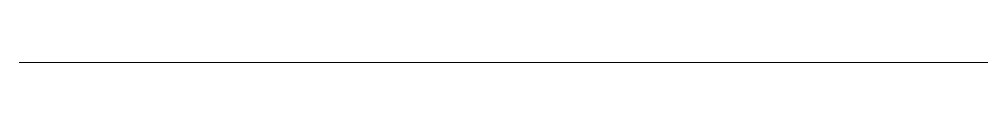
# Model space of a CAD drawing. Header units: metres. Extents: x 0 to 105485, y 0 to 425721.
# Drawn here: x 104809.542 to 104810.639, y 425186.189 to 425186.189 of the extents above; entities that cross this region are included whole.
import ezdxf

# ---------------------------------------------------------------- set-up
doc = ezdxf.new("R2010")
doc.units = ezdxf.units.M
doc.header["$MEASUREMENT"] = 0
doc.layers.add('B-XX-MO-ONDERZOEK_SONDERING-G', color=90, linetype='Continuous', lineweight=18)

msp = doc.modelspace()

# ---------------------------------------------------------------- linework, layer by layer
at = {"layer": 'B-XX-MO-ONDERZOEK_SONDERING-G', "color": 0, "true_color": 0xd62828}
for points in [[(104810.6469, 425186.189, 0.98), (104810.6323, 425186.189, 0.97), (104810.6168, 425186.189, 0.96), (104810.6034, 425186.189, 0.95), (104810.5907, 425186.189, 0.94), (104810.5808, 425186.189, 0.93), (104810.5646, 425186.189, 0.92), (104810.5623, 425186.189, 0.91), (104810.5539, 425186.189, 0.9), (104810.5488, 425186.189, 0.89), (104810.5448, 425186.189, 0.88), (104810.5413, 425186.189, 0.87), (104810.5377, 425186.189, 0.86), (104810.5318, 425186.189, 0.85), (104810.5231, 425186.189, 0.84), (104810.5183, 425186.189, 0.83), (104810.5017, 425186.189, 0.82), (104810.4883, 425186.189, 0.81), (104810.4788, 425186.189, 0.8), (104810.4693, 425186.189, 0.79), (104810.4634, 425186.189, 0.78), (104810.4523, 425186.189, 0.77), (104810.4424, 425186.189, 0.76), (104810.433, 425186.189, 0.75), (104810.4231, 425186.189, 0.74), (104810.4152, 425186.189, 0.73), (104810.4081, 425186.189, 0.72), (104810.3994, 425186.189, 0.71), (104810.3943, 425186.189, 0.7), (104810.3899, 425186.189, 0.69), (104810.3828, 425186.189, 0.68), (104810.3761, 425186.189, 0.67), (104810.3651, 425186.189, 0.66), (104810.3608, 425186.189, 0.65), (104810.3556, 425186.189, 0.64), (104810.3528, 425186.189, 0.63), (104810.3603, 425186.189, 0.62), (104810.3457, 425186.189, 0.61), (104810.324, 425186.189, 0.6), (104810.3177, 425186.189, 0.59), (104810.3141, 425186.189, 0.58), (104810.3051, 425186.189, 0.57), (104810.3031, 425186.189, 0.56), (104810.3011, 425186.189, 0.55), (104810.2999, 425186.189, 0.54), (104810.2952, 425186.189, 0.53), (104810.2901, 425186.189, 0.52), (104810.2829, 425186.189, 0.51), (104810.2727, 425186.189, 0.5), (104810.262, 425186.189, 0.49), (104810.2513, 425186.189, 0.48), (104810.2407, 425186.189, 0.47), (104810.2312, 425186.189, 0.46), (104810.2004, 425186.189, 0.45), (104810.2, 425186.189, 0.44), (104810.1937, 425186.189, 0.43), (104810.1878, 425186.189, 0.42), (104810.1787, 425186.189, 0.41), (104810.1728, 425186.189, 0.4), (104810.1668, 425186.189, 0.39), (104810.1566, 425186.189, 0.38), (104810.1467, 425186.189, 0.37), (104810.14, 425186.189, 0.36), (104810.1289, 425186.189, 0.35), (104810.1234, 425186.189, 0.34), (104810.1155, 425186.189, 0.33), (104810.1076, 425186.189, 0.32), (104810.0978, 425186.189, 0.31), (104810.0871, 425186.189, 0.3), (104810.0744, 425186.189, 0.29), (104810.0622, 425186.189, 0.28), (104810.0496, 425186.189, 0.27), (104810.0006, 425186.189, 0.26), (104809.9998, 425186.189, 0.25), (104809.9931, 425186.189, 0.24), (104809.9884, 425186.189, 0.23), (104809.9797, 425186.189, 0.22), (104809.9749, 425186.189, 0.21), (104809.9698, 425186.189, 0.2), (104809.9631, 425186.189, 0.19), (104809.9552, 425186.189, 0.18), (104809.9509, 425186.189, 0.17), (104809.9441, 425186.189, 0.16), (104809.9473, 425186.189, 0.15), (104809.9295, 425186.189, 0.14), (104809.9181, 425186.189, 0.13), (104809.9141, 425186.189, 0.12), (104809.9054, 425186.189, 0.11), (104809.8979, 425186.189, 0.1), (104809.8889, 425186.189, 0.09), (104809.8806, 425186.189, 0.08), (104809.8679, 425186.189, 0.07), (104809.8608, 425186.189, 0.06), (104809.8498, 425186.189, 0.05), (104809.8411, 425186.189, 0.04), (104809.8332, 425186.189, 0.03), (104809.8261, 425186.189, 0.02), (104809.8201, 425186.189, 0.01), (104809.8178, 425186.189, 0), (104809.8134, 425186.189, -0.01), (104809.8099, 425186.189, -0.02), (104809.8074, 425186.189, -0.03), (104809.8061, 425186.189, -0.04), (104809.8059, 425186.189, -0.05), (104809.8059, 425186.189, -0.06), (104809.8079, 425186.189, -0.07), (104809.8099, 425186.189, -0.08), (104809.8182, 425186.189, -0.09), (104809.8221, 425186.189, -0.1), (104809.8348, 425186.189, -0.11), (104809.8336, 425186.189, -0.12), (104809.8324, 425186.189, -0.13), (104809.8293, 425186.189, -0.14), (104809.8261, 425186.189, -0.15), (104809.8218, 425186.189, -0.16), (104809.8178, 425186.189, -0.17), (104809.8123, 425186.189, -0.18), (104809.8071, 425186.189, -0.19), (104809.8024, 425186.189, -0.2), (104809.7961, 425186.189, -0.21), (104809.7909, 425186.189, -0.22), (104809.7886, 425186.189, -0.23), (104809.787, 425186.189, -0.24), (104809.7846, 425186.189, -0.25), (104809.7826, 425186.189, -0.26), (104809.7803, 425186.189, -0.27), (104809.7787, 425186.189, -0.28), (104809.7768, 425186.189, -0.29), (104809.7684, 425186.189, -0.3), (104809.7633, 425186.189, -0.31), (104809.7594, 425186.189, -0.32), (104809.757, 425186.189, -0.33), (104809.7538, 425186.189, -0.34), (104809.7495, 425186.189, -0.35), (104809.7483, 425186.189, -0.36), (104809.7451, 425186.189, -0.37), (104809.7424, 425186.189, -0.38), (104809.7396, 425186.189, -0.39), (104809.7368, 425186.189, -0.4), (104809.7329, 425186.189, -0.41), (104809.7286, 425186.189, -0.42), (104809.7234, 425186.189, -0.43), (104809.7175, 425186.189, -0.44), (104809.7124, 425186.189, -0.45), (104809.7037, 425186.189, -0.46), (104809.7017, 425186.189, -0.47), (104809.6946, 425186.189, -0.48), (104809.6934, 425186.189, -0.49), (104809.6891, 425186.189, -0.5), (104809.6859, 425186.189, -0.51), (104809.6819, 425186.189, -0.52), (104809.6713, 425186.189, -0.53), (104809.6634, 425186.189, -0.54), (104809.6567, 425186.189, -0.55), (104809.6508, 425186.189, -0.56), (104809.6456, 425186.189, -0.57), (104809.6409, 425186.189, -0.58), (104809.6373, 425186.189, -0.59), (104809.6358, 425186.189, -0.6), (104809.6322, 425186.189, -0.61), (104809.6239, 425186.189, -0.62), (104809.6192, 425186.189, -0.63), (104809.6121, 425186.189, -0.64), (104809.6066, 425186.189, -0.65), (104809.6014, 425186.189, -0.66), (104809.5943, 425186.189, -0.67), (104809.5939, 425186.189, -0.68), (104809.5935, 425186.189, -0.69), (104809.5943, 425186.189, -0.7), (104809.5911, 425186.189, -0.71), (104809.5888, 425186.189, -0.72), (104809.586, 425186.189, -0.73), (104809.5623, 425186.189, -0.74), (104809.5625, 425186.189, -0.75), (104809.5627, 425186.189, -0.76), (104809.5636, 425186.189, -0.77), (104809.5655, 425186.189, -0.78), (104809.5647, 425186.189, -0.79), (104809.5609, 425186.189, -0.8), (104809.5572, 425186.189, -0.81), (104809.558, 425186.189, -0.82), (104809.556, 425186.189, -0.83), (104809.5493, 425186.189, -0.84), (104809.5438, 425186.189, -0.85), (104809.5418, 425186.189, -0.86), (104809.5418, 425186.189, -0.87), (104809.5417, 425186.189, -0.88), (104809.5416, 425186.189, -0.89), (104809.5417, 425186.189, -0.9), (104809.5417, 425186.189, -0.91), (104809.5418, 425186.189, -0.92), (104809.5422, 425186.189, -0.93), (104809.5426, 425186.189, -0.94), (104809.5426, 425186.189, -0.95), (104809.5439, 425186.189, -0.96), (104809.5453, 425186.189, -0.97), (104809.5453, 425186.189, -0.98), (104809.5671, 425186.189, -0.99), (104809.5955, 425186.189, -1), (104809.5718, 425186.189, -1.01), (104809.584, 425186.189, -1.02), (104809.5856, 425186.189, -1.03), (104809.5928, 425186.189, -1.04), (104809.6085, 425186.189, -1.05), (104809.6078, 425186.189, -1.06), (104809.5956, 425186.189, -1.07), (104809.591, 425186.189, -1.08), (104809.5899, 425186.189, -1.09), (104809.5888, 425186.189, -1.1), (104809.5884, 425186.189, -1.11), (104809.5824, 425186.189, -1.12), (104809.5818, 425186.189, -1.13), (104809.5821, 425186.189, -1.14), (104809.5823, 425186.189, -1.15), (104809.5831, 425186.189, -1.16), (104809.5955, 425186.189, -1.17), (104809.6247, 425186.189, -1.18), (104809.7657, 425186.189, -1.19), (104809.7771, 425186.189, -1.2), (104809.7673, 425186.189, -1.21), (104809.725, 425186.189, -1.22), (104809.7136, 425186.189, -1.23), (104809.7104, 425186.189, -1.24), (104809.7104, 425186.189, -1.25), (104809.7068, 425186.189, -1.26), (104809.6626, 425186.189, -1.27), (104809.6464, 425186.189, -1.28), (104809.6196, 425186.189, -1.29), (104809.5943, 425186.189, -1.3), (104809.5805, 425186.189, -1.31), (104809.5635, 425186.189, -1.32), (104809.5627, 425186.189, -1.33), (104809.5627, 425186.189, -1.34), (104809.5627, 425186.189, -1.35), (104809.5627, 425186.189, -1.36), (104809.5647, 425186.189, -1.37), (104809.5686, 425186.189, -1.38), (104809.571, 425186.189, -1.39), (104809.5706, 425186.189, -1.4), (104809.5714, 425186.189, -1.41), (104809.5758, 425186.189, -1.42), (104809.5824, 425186.189, -1.43), (104809.5872, 425186.189, -1.44), (104809.5899, 425186.189, -1.45), (104809.5923, 425186.189, -1.46), (104809.5939, 425186.189, -1.47), (104809.5935, 425186.189, -1.48), (104809.5899, 425186.189, -1.49), (104809.5872, 425186.189, -1.5), (104809.5848, 425186.189, -1.51), (104809.5833, 425186.189, -1.52), (104809.5821, 425186.189, -1.53), (104809.5789, 425186.189, -1.54), (104809.5758, 425186.189, -1.55), (104809.5746, 425186.189, -1.56), (104809.573, 425186.189, -1.57), (104809.571, 425186.189, -1.58), (104809.5694, 425186.189, -1.59), (104809.5678, 425186.189, -1.6), (104809.5666, 425186.189, -1.61), (104809.5651, 425186.189, -1.62), (104809.5635, 425186.189, -1.63), (104809.5615, 425186.189, -1.64), (104809.5608, 425186.189, -1.65), (104809.5591, 425186.189, -1.66), (104809.5576, 425186.189, -1.67), (104809.5556, 425186.189, -1.68), (104809.5544, 425186.189, -1.69), (104809.5536, 425186.189, -1.7), (104809.5528, 425186.189, -1.71), (104809.5524, 425186.189, -1.72), (104809.5503, 425186.189, -1.73), (104809.5481, 425186.189, -1.74), (104809.5473, 425186.189, -1.75), (104809.5469, 425186.189, -1.76), (104809.5465, 425186.189, -1.77), (104809.5461, 425186.189, -1.78), (104809.5458, 425186.189, -1.79), (104809.5455, 425186.189, -1.8), (104809.5456, 425186.189, -1.81), (104809.5456, 425186.189, -1.82), (104809.5456, 425186.189, -1.83), (104809.5458, 425186.189, -1.84), (104809.5469, 425186.189, -1.85), (104809.5485, 425186.189, -1.86), (104809.5501, 425186.189, -1.87), (104809.5513, 425186.189, -1.88), (104809.5521, 425186.189, -1.89), (104809.5528, 425186.189, -1.9), (104809.5536, 425186.189, -1.91), (104809.5533, 425186.189, -1.92), (104809.5528, 425186.189, -1.93), (104809.5528, 425186.189, -1.94), (104809.5528, 425186.189, -1.95), (104809.5528, 425186.189, -1.96), (104809.5544, 425186.189, -1.97), (104809.5564, 425186.189, -1.98), (104809.558, 425186.189, -1.99), (104809.5584, 425186.189, -2), (104809.5596, 425186.189, -2.01), (104809.5611, 425186.189, -2.02), (104809.5615, 425186.189, -2.03), (104809.5619, 425186.189, -2.04), (104809.5599, 425186.189, -2.05), (104809.5576, 425186.189, -2.06), (104809.5552, 425186.189, -2.07), (104809.5533, 425186.189, -2.08), (104809.5524, 425186.189, -2.09), (104809.5521, 425186.189, -2.1), (104809.5516, 425186.189, -2.11), (104809.5516, 425186.189, -2.12), (104809.5513, 425186.189, -2.13), (104809.5509, 425186.189, -2.14), (104809.5501, 425186.189, -2.15), (104809.5489, 425186.189, -2.16), (104809.5477, 425186.189, -2.17), (104809.5465, 425186.189, -2.18), (104809.5465, 425186.189, -2.19), (104809.5458, 425186.189, -2.2), (104809.5453, 425186.189, -2.21), (104809.5453, 425186.189, -2.22), (104809.5452, 425186.189, -2.23), (104809.5452, 425186.189, -2.24), (104809.5453, 425186.189, -2.25), (104809.5453, 425186.189, -2.26), (104809.5458, 425186.189, -2.27), (104809.5469, 425186.189, -2.28), (104809.5481, 425186.189, -2.29), (104809.5501, 425186.189, -2.3), (104809.5516, 425186.189, -2.31), (104809.554, 425186.189, -2.32), (104809.5544, 425186.189, -2.33), (104809.5564, 425186.189, -2.34), (104809.558, 425186.189, -2.35), (104809.5584, 425186.189, -2.36), (104809.558, 425186.189, -2.37), (104809.556, 425186.189, -2.38), (104809.5544, 425186.189, -2.39), (104809.5533, 425186.189, -2.4), (104809.5524, 425186.189, -2.41), (104809.5523, 425186.189, -2.42), (104809.5521, 425186.189, -2.43), (104809.5521, 425186.189, -2.44), (104809.5521, 425186.189, -2.45), (104809.5521, 425186.189, -2.46), (104809.5521, 425186.189, -2.47), (104809.5524, 425186.189, -2.48), (104809.5552, 425186.189, -2.49), (104809.558, 425186.189, -2.5), (104809.5619, 425186.189, -2.51), (104809.5651, 425186.189, -2.52), (104809.5674, 425186.189, -2.53), (104809.569, 425186.189, -2.54), (104809.5698, 425186.189, -2.55), (104809.569, 425186.189, -2.56), (104809.5671, 425186.189, -2.57), (104809.5639, 425186.189, -2.58), (104809.5623, 425186.189, -2.59), (104809.5599, 425186.189, -2.6), (104809.5588, 425186.189, -2.61), (104809.5572, 425186.189, -2.62), (104809.5564, 425186.189, -2.63), (104809.5558, 425186.189, -2.64), (104809.5552, 425186.189, -2.65), (104809.5552, 425186.189, -2.66), (104809.555, 425186.189, -2.67), (104809.5548, 425186.189, -2.68), (104809.554, 425186.189, -2.69), (104809.5535, 425186.189, -2.7), (104809.5533, 425186.189, -2.71), (104809.5533, 425186.189, -2.72), (104809.554, 425186.189, -2.73), (104809.5548, 425186.189, -2.74), (104809.558, 425186.189, -2.75), (104809.5635, 425186.189, -2.76), (104809.5659, 425186.189, -2.77), (104809.573, 425186.189, -2.78), (104809.5856, 425186.189, -2.79), (104809.5951, 425186.189, -2.8), (104809.5994, 425186.189, -2.809), (104809.5974, 425186.189, -2.819), (104809.6078, 425186.189, -2.829), (104809.618, 425186.189, -2.839), (104809.6144, 425186.189, -2.849), (104809.601, 425186.189, -2.859), (104809.5856, 425186.189, -2.869), (104809.5773, 425186.189, -2.879), (104809.5749, 425186.189, -2.889), (104809.5748, 425186.189, -2.899), (104809.5748, 425186.189, -2.909), (104809.5748, 425186.189, -2.919), (104809.5749, 425186.189, -2.929), (104809.5751, 425186.189, -2.939), (104809.5761, 425186.189, -2.949), (104809.5864, 425186.189, -2.959), (104809.5928, 425186.189, -2.969), (104809.5967, 425186.189, -2.979), (104809.5983, 425186.189, -2.989), (104809.6018, 425186.189, -2.999), (104809.6089, 425186.189, -3.009), (104809.6153, 425186.189, -3.019), (104809.6144, 425186.189, -3.029), (104809.6089, 425186.189, -3.039), (104809.6006, 425186.189, -3.049), (104809.5908, 425186.189, -3.059), (104809.5813, 425186.189, -3.069), (104809.5753, 425186.189, -3.079), (104809.569, 425186.189, -3.089), (104809.5655, 425186.189, -3.099), (104809.5631, 425186.189, -3.109), (104809.5599, 425186.189, -3.119), (104809.5572, 425186.189, -3.129), (104809.5552, 425186.189, -3.139), (104809.5544, 425186.189, -3.149), (104809.554, 425186.189, -3.159), (104809.554, 425186.189, -3.169), (104809.554, 425186.189, -3.179), (104809.554, 425186.189, -3.189), (104809.5572, 425186.189, -3.199), (104809.5588, 425186.189, -3.209), (104809.5576, 425186.189, -3.219), (104809.5584, 425186.189, -3.229), (104809.5584, 425186.189, -3.239), (104809.5596, 425186.189, -3.249), (104809.5596, 425186.189, -3.259), (104809.5608, 425186.189, -3.269), (104809.5611, 425186.189, -3.279), (104809.5615, 425186.189, -3.289), (104809.5627, 425186.189, -3.299), (104809.5639, 425186.189, -3.309), (104809.5659, 425186.189, -3.319), (104809.5671, 425186.189, -3.329), (104809.5686, 425186.189, -3.339), (104809.5702, 425186.189, -3.349), (104809.5718, 425186.189, -3.359), (104809.5738, 425186.189, -3.369), (104809.5738, 425186.189, -3.379), (104809.5742, 425186.189, -3.389), (104809.5749, 425186.189, -3.399), (104809.5753, 425186.189, -3.409), (104809.5781, 425186.189, -3.419), (104809.5805, 425186.189, -3.429), (104809.5824, 425186.189, -3.439), (104809.5844, 425186.189, -3.449), (104809.5848, 425186.189, -3.459), (104809.5856, 425186.189, -3.469), (104809.5868, 425186.189, -3.479), (104809.5884, 425186.189, -3.489), (104809.5888, 425186.189, -3.499), (104809.5884, 425186.189, -3.509), (104809.5852, 425186.189, -3.519), (104809.5828, 425186.189, -3.529), (104809.5773, 425186.189, -3.539), (104809.5738, 425186.189, -3.549), (104809.571, 425186.189, -3.559), (104809.5683, 425186.189, -3.569), (104809.5651, 425186.189, -3.579), (104809.5635, 425186.189, -3.589), (104809.5608, 425186.189, -3.599), (104809.5568, 425186.189, -3.609), (104809.5533, 425186.189, -3.619), (104809.5516, 425186.189, -3.629), (104809.5497, 425186.189, -3.639), (104809.5497, 425186.189, -3.649), (104809.5497, 425186.189, -3.659), (104809.5497, 425186.189, -3.669), (104809.5497, 425186.189, -3.679), (104809.5493, 425186.189, -3.689), (104809.5493, 425186.189, -3.699), (104809.5493, 425186.189, -3.709), (104809.5493, 425186.189, -3.719), (104809.5496, 425186.189, -3.729), (104809.55, 425186.189, -3.739), (104809.5509, 425186.189, -3.749), (104809.5544, 425186.189, -3.759), (104809.5572, 425186.189, -3.769), (104809.5588, 425186.189, -3.779), (104809.5599, 425186.189, -3.789), (104809.5643, 425186.189, -3.799), (104809.5635, 425186.189, -3.809), (104809.5631, 425186.189, -3.819), (104809.5627, 425186.189, -3.829), (104809.5615, 425186.189, -3.839), (104809.5615, 425186.189, -3.849), (104809.5588, 425186.189, -3.859), (104809.5564, 425186.189, -3.869), (104809.5556, 425186.189, -3.879), (104809.5555, 425186.189, -3.889), (104809.5556, 425186.189, -3.899), (104809.5556, 425186.189, -3.909), (104809.5556, 425186.189, -3.919), (104809.556, 425186.189, -3.929), (104809.5572, 425186.189, -3.939), (104809.5588, 425186.189, -3.949), (104809.5639, 425186.189, -3.959), (104809.5678, 425186.189, -3.969), (104809.569, 425186.189, -3.979), (104809.573, 425186.189, -3.989), (104809.5753, 425186.189, -3.999), (104809.5781, 425186.189, -4.009), (104809.5817, 425186.189, -4.019), (104809.5824, 425186.189, -4.029), (104809.5824, 425186.189, -4.039), (104809.5797, 425186.189, -4.049), (104809.5789, 425186.189, -4.059), (104809.5773, 425186.189, -4.069), (104809.5758, 425186.189, -4.079), (104809.5749, 425186.189, -4.089), (104809.5746, 425186.189, -4.099), (104809.5749, 425186.189, -4.109), (104809.5742, 425186.189, -4.119), (104809.5737, 425186.189, -4.129), (104809.5735, 425186.189, -4.139), (104809.5734, 425186.189, -4.149), (104809.5734, 425186.189, -4.159), (104809.573, 425186.189, -4.169), (104809.5714, 425186.189, -4.179), (104809.5714, 425186.189, -4.189), (104809.571, 425186.189, -4.199), (104809.5698, 425186.189, -4.209), (104809.5686, 425186.189, -4.219), (104809.5666, 425186.189, -4.229), (104809.5655, 425186.189, -4.239), (104809.5643, 425186.189, -4.249), (104809.5635, 425186.189, -4.259), (104809.5627, 425186.189, -4.269), (104809.5611, 425186.189, -4.279), (104809.5599, 425186.189, -4.289), (104809.5584, 425186.189, -4.299), (104809.5619, 425186.189, -4.309), (104809.556, 425186.189, -4.319), (104809.5544, 425186.189, -4.329), (104809.5536, 425186.189, -4.339), (104809.5534, 425186.189, -4.349), (104809.5533, 425186.189, -4.359), (104809.5536, 425186.189, -4.369), (104809.5534, 425186.189, -4.379), (104809.5534, 425186.189, -4.389), (104809.5536, 425186.189, -4.399), (104809.5539, 425186.189, -4.409), (104809.5548, 425186.189, -4.419), (104809.5536, 425186.189, -4.429), (104809.5524, 425186.189, -4.439), (104809.5514, 425186.189, -4.449), (104809.5505, 425186.189, -4.459), (104809.5509, 425186.189, -4.469), (104809.5501, 425186.189, -4.479), (104809.5497, 425186.189, -4.489), (104809.5497, 425186.189, -4.499), (104809.5497, 425186.189, -4.509), (104809.5497, 425186.189, -4.519), (104809.5513, 425186.189, -4.529), (104809.5521, 425186.189, -4.539), (104809.5521, 425186.189, -4.549), (104809.5521, 425186.189, -4.559), (104809.5521, 425186.189, -4.569), (104809.5523, 425186.189, -4.579), (104809.5524, 425186.189, -4.589), (104809.5528, 425186.189, -4.599), (104809.5536, 425186.189, -4.609), (104809.5552, 425186.189, -4.619), (104809.5552, 425186.189, -4.629), (104809.5556, 425186.189, -4.639), (104809.5556, 425186.189, -4.649), (104809.5568, 425186.189, -4.659), (104809.5556, 425186.189, -4.669), (104809.554, 425186.189, -4.679), (104809.5528, 425186.189, -4.689), (104809.5527, 425186.189, -4.699), (104809.5526, 425186.189, -4.709), (104809.5526, 425186.189, -4.719), (104809.5529, 425186.189, -4.729), (104809.5533, 425186.189, -4.739), (104809.554, 425186.189, -4.749), (104809.5548, 425186.189, -4.759), (104809.5552, 425186.189, -4.769), (104809.5568, 425186.189, -4.779), (104809.5576, 425186.189, -4.789), (104809.5573, 425186.189, -4.799), (104809.5572, 425186.189, -4.809), (104809.5576, 425186.189, -4.819), (104809.558, 425186.189, -4.829), (104809.5588, 425186.189, -4.839), (104809.5591, 425186.189, -4.849), (104809.5591, 425186.189, -4.859), (104809.5594, 425186.189, -4.869), (104809.5596, 425186.189, -4.879), (104809.5599, 425186.189, -4.889), (104809.5611, 425186.189, -4.899), (104809.5611, 425186.189, -4.909), (104809.5608, 425186.189, -4.919), (104809.5599, 425186.189, -4.929), (104809.5596, 425186.189, -4.939), (104809.5596, 425186.189, -4.949), (104809.5596, 425186.189, -4.959), (104809.5596, 425186.189, -4.969), (104809.5596, 425186.189, -4.979), (104809.5608, 425186.189, -4.989), (104809.5611, 425186.189, -4.999), (104809.5615, 425186.189, -5.009), (104809.5615, 425186.189, -5.019), (104809.5615, 425186.189, -5.029), (104809.5603, 425186.189, -5.039), (104809.5603, 425186.189, -5.049), (104809.5591, 425186.189, -5.059), (104809.558, 425186.189, -5.069), (104809.5568, 425186.189, -5.079), (104809.5564, 425186.189, -5.089), (104809.5556, 425186.189, -5.099), (104809.5548, 425186.189, -5.109), (104809.5544, 425186.189, -5.118), (104809.5544, 425186.189, -5.128), (104809.5544, 425186.189, -5.138), (104809.5544, 425186.189, -5.148), (104809.5552, 425186.189, -5.158), (104809.5548, 425186.189, -5.168), (104809.555, 425186.189, -5.178), (104809.5552, 425186.189, -5.188), (104809.5556, 425186.189, -5.198), (104809.5564, 425186.189, -5.208), (104809.5564, 425186.189, -5.218), (104809.5576, 425186.189, -5.228), (104809.558, 425186.189, -5.238), (104809.5578, 425186.189, -5.248), (104809.5578, 425186.189, -5.258), (104809.5578, 425186.189, -5.268), (104809.558, 425186.189, -5.278), (104809.5584, 425186.189, -5.288), (104809.5619, 425186.189, -5.298), (104809.5639, 425186.189, -5.308), (104809.5643, 425186.189, -5.318), (104809.5643, 425186.189, -5.328), (104809.5644, 425186.189, -5.338), (104809.5644, 425186.189, -5.348), (104809.5646, 425186.189, -5.358), (104809.5651, 425186.189, -5.368), (104809.5666, 425186.189, -5.378), (104809.5651, 425186.189, -5.388), (104809.5647, 425186.189, -5.398), (104809.5639, 425186.189, -5.408), (104809.5647, 425186.189, -5.418), (104809.5635, 425186.189, -5.428), (104809.5631, 425186.189, -5.438), (104809.5623, 425186.189, -5.448), (104809.5611, 425186.189, -5.458), (104809.5603, 425186.189, -5.468), (104809.5596, 425186.189, -5.478), (104809.5588, 425186.189, -5.488), (104809.5584, 425186.189, -5.498), (104809.5584, 425186.189, -5.508), (104809.5584, 425186.189, -5.518), (104809.5584, 425186.189, -5.528), (104809.5584, 425186.189, -5.538), (104809.5591, 425186.189, -5.548), (104809.5599, 425186.189, -5.558), (104809.5608, 425186.189, -5.568), (104809.5619, 425186.189, -5.578), (104809.5631, 425186.189, -5.588), (104809.5643, 425186.189, -5.598), (104809.5647, 425186.189, -5.608), (104809.5651, 425186.189, -5.618), (104809.5659, 425186.189, -5.628), (104809.5663, 425186.189, -5.638), (104809.5663, 425186.189, -5.648), (104809.5669, 425186.189, -5.658), (104809.5674, 425186.189, -5.668), (104809.5671, 425186.189, -5.678), (104809.5659, 425186.189, -5.688), (104809.5651, 425186.189, -5.698), (104809.5643, 425186.189, -5.708), (104809.5643, 425186.189, -5.718), (104809.5644, 425186.189, -5.728), (104809.5645, 425186.189, -5.738), (104809.5653, 425186.189, -5.748), (104809.567, 425186.189, -5.758), (104809.5705, 425186.189, -5.768), (104809.5777, 425186.189, -5.778), (104809.5864, 425186.189, -5.788), (104809.5935, 425186.189, -5.798), (104809.5951, 425186.189, -5.808), (104809.5994, 425186.189, -5.818), (104809.6034, 425186.189, -5.828), (104809.6034, 425186.189, -5.838), (104809.5951, 425186.189, -5.848), (104809.5848, 425186.189, -5.858), (104809.5793, 425186.189, -5.868), (104809.5777, 425186.189, -5.878), (104809.5781, 425186.189, -5.888), (104809.5758, 425186.189, -5.898), (104809.5714, 425186.189, -5.908), (104809.5694, 425186.189, -5.918), (104809.5683, 425186.189, -5.928), (104809.5655, 425186.189, -5.938), (104809.5647, 425186.189, -5.948), (104809.5631, 425186.189, -5.958), (104809.5603, 425186.189, -5.968), (104809.5599, 425186.189, -5.978), (104809.5591, 425186.189, -5.988), (104809.5576, 425186.189, -5.998), (104809.5568, 425186.189, -6.008), (104809.5568, 425186.189, -6.018), (104809.5568, 425186.189, -6.028), (104809.5568, 425186.189, -6.038), (104809.5568, 425186.189, -6.048), (104809.5572, 425186.189, -6.058), (104809.5576, 425186.189, -6.068), (104809.558, 425186.189, -6.078), (104809.5578, 425186.189, -6.088), (104809.5578, 425186.189, -6.098), (104809.5579, 425186.189, -6.108), (104809.558, 425186.189, -6.118), (104809.5591, 425186.189, -6.128), (104809.5596, 425186.189, -6.138), (104809.5596, 425186.189, -6.148), (104809.5598, 425186.189, -6.158), (104809.5599, 425186.189, -6.168), (104809.5599, 425186.189, -6.178), (104809.5599, 425186.189, -6.188), (104809.5599, 425186.189, -6.198), (104809.5598, 425186.189, -6.208), (104809.5596, 425186.189, -6.218), (104809.5596, 425186.189, -6.228), (104809.5596, 425186.189, -6.238), (104809.5597, 425186.189, -6.248), (104809.5598, 425186.189, -6.258), (104809.5599, 425186.189, -6.268), (104809.5603, 425186.189, -6.278), (104809.5615, 425186.189, -6.288), (104809.5615, 425186.189, -6.298), (104809.5623, 425186.189, -6.308), (104809.5627, 425186.189, -6.318), (104809.5631, 425186.189, -6.328), (104809.5643, 425186.189, -6.338), (104809.5647, 425186.189, -6.348), (104809.5647, 425186.189, -6.358), (104809.5661, 425186.189, -6.368), (104809.5674, 425186.189, -6.378), (104809.5651, 425186.189, -6.388), (104809.5611, 425186.189, -6.398), (104809.5596, 425186.189, -6.408), (104809.5589, 425186.189, -6.418), (104809.5589, 425186.189, -6.428), (104809.5588, 425186.189, -6.438), (104809.5588, 425186.189, -6.448), (104809.558, 425186.189, -6.458), (104809.5579, 425186.189, -6.468), (104809.5579, 425186.189, -6.478), (104809.5579, 425186.189, -6.488), (104809.558, 425186.189, -6.498), (104809.5584, 425186.189, -6.508), (104809.5591, 425186.189, -6.518), (104809.5588, 425186.189, -6.528), (104809.5588, 425186.189, -6.538), (104809.5588, 425186.189, -6.548), (104809.5588, 425186.189, -6.558), (104809.5588, 425186.189, -6.568), (104809.5588, 425186.189, -6.578), (104809.5596, 425186.189, -6.588), (104809.5611, 425186.189, -6.598), (104809.5611, 425186.189, -6.608), (104809.5619, 425186.189, -6.618), (104809.5627, 425186.189, -6.628), (104809.5639, 425186.189, -6.638), (104809.5639, 425186.189, -6.648), (104809.5635, 425186.189, -6.658), (104809.5611, 425186.189, -6.668), (104809.5591, 425186.189, -6.678), (104809.5576, 425186.189, -6.688), (104809.5568, 425186.189, -6.698), (104809.5548, 425186.189, -6.708), (104809.5544, 425186.189, -6.718), (104809.5544, 425186.189, -6.728), (104809.5544, 425186.189, -6.738), (104809.5544, 425186.189, -6.748), (104809.5556, 425186.189, -6.758), (104809.556, 425186.189, -6.768), (104809.5564, 425186.189, -6.778), (104809.5572, 425186.189, -6.788), (104809.5584, 425186.189, -6.798), (104809.5591, 425186.189, -6.808), (104809.5596, 425186.189, -6.818), (104809.5603, 425186.189, -6.828), (104809.5611, 425186.189, -6.838), (104809.5619, 425186.189, -6.848), (104809.5623, 425186.189, -6.858), (104809.5623, 425186.189, -6.868), (104809.5631, 425186.189, -6.878), (104809.5643, 425186.189, -6.888), (104809.5655, 425186.189, -6.898), (104809.5663, 425186.189, -6.908), (104809.5683, 425186.189, -6.918), (104809.5666, 425186.189, -6.928), (104809.5666, 425186.189, -6.938), (104809.5639, 425186.189, -6.948), (104809.5631, 425186.189, -6.958), (104809.5629, 425186.189, -6.968), (104809.5627, 425186.189, -6.978), (104809.5623, 425186.189, -6.988), (104809.5631, 425186.189, -6.998), (104809.5608, 425186.189, -7.008), (104809.5596, 425186.189, -7.018), (104809.5594, 425186.189, -7.027), (104809.5591, 425186.189, -7.037), (104809.5591, 425186.189, -7.047), (104809.5548, 425186.189, -7.057), (104809.5533, 425186.189, -7.067), (104809.5521, 425186.189, -7.077), (104809.5505, 425186.189, -7.087), (104809.5498, 425186.189, -7.097), (104809.5497, 425186.189, -7.107), (104809.5496, 425186.189, -7.117), (104809.5497, 425186.189, -7.127), (104809.5493, 425186.189, -7.137), (104809.5485, 425186.189, -7.147), (104809.5477, 425186.189, -7.157), (104809.5477, 425186.189, -7.167), (104809.5465, 425186.189, -7.177), (104809.5453, 425186.189, -7.187), (104809.5453, 425186.189, -7.197), (104809.5449, 425186.189, -7.207), (104809.5441, 425186.189, -7.217), (104809.5441, 425186.189, -7.227), (104809.5441, 425186.189, -7.237), (104809.5441, 425186.189, -7.247), (104809.5441, 425186.189, -7.257), (104809.5453, 425186.189, -7.267), (104809.5458, 425186.189, -7.277), (104809.5461, 425186.189, -7.287), (104809.5469, 425186.189, -7.297), (104809.5473, 425186.189, -7.307), (104809.5477, 425186.189, -7.317), (104809.5505, 425186.189, -7.327), (104809.5513, 425186.189, -7.337), (104809.5509, 425186.189, -7.347), (104809.5509, 425186.189, -7.357), (104809.5508, 425186.189, -7.367), (104809.5508, 425186.189, -7.377), (104809.5509, 425186.189, -7.387), (104809.5505, 425186.189, -7.397), (104809.5481, 425186.189, -7.407), (104809.5469, 425186.189, -7.417), (104809.5461, 425186.189, -7.427), (104809.5458, 425186.189, -7.437), (104809.5458, 425186.189, -7.447), (104809.5453, 425186.189, -7.457), (104809.5453, 425186.189, -7.467), (104809.5453, 425186.189, -7.477), (104809.5453, 425186.189, -7.487), (104809.5453, 425186.189, -7.497), (104809.5453, 425186.189, -7.507), (104809.5458, 425186.189, -7.517), (104809.5458, 425186.189, -7.527), (104809.5458, 425186.189, -7.537), (104809.5453, 425186.189, -7.547), (104809.5449, 425186.189, -7.557), (104809.5448, 425186.189, -7.567), (104809.5448, 425186.189, -7.577), (104809.5448, 425186.189, -7.587), (104809.5448, 425186.189, -7.597), (104809.5449, 425186.189, -7.607), (104809.5453, 425186.189, -7.617), (104809.5489, 425186.189, -7.627), (104809.5505, 425186.189, -7.637), (104809.5521, 425186.189, -7.647), (104809.5524, 425186.189, -7.657), (104809.5524, 425186.189, -7.667), (104809.5528, 425186.189, -7.677), (104809.5536, 425186.189, -7.687), (104809.5533, 425186.189, -7.697), (104809.5534, 425186.189, -7.707), (104809.5536, 425186.189, -7.717), (104809.5534, 425186.189, -7.727), (104809.5533, 425186.189, -7.737), (104809.5529, 425186.189, -7.747), (104809.5529, 425186.189, -7.757), (104809.5529, 425186.189, -7.767), (104809.5529, 425186.189, -7.777), (104809.5528, 425186.189, -7.787), (104809.5528, 425186.189, -7.797), (104809.5513, 425186.189, -7.807), (104809.5513, 425186.189, -7.817), (104809.5497, 425186.189, -7.827), (104809.5473, 425186.189, -7.837), (104809.5461, 425186.189, -7.847), (104809.5458, 425186.189, -7.857), (104809.5458, 425186.189, -7.867), (104809.5458, 425186.189, -7.877), (104809.5459, 425186.189, -7.887), (104809.5461, 425186.189, -7.897), (104809.5469, 425186.189, -7.907), (104809.5469, 425186.189, -7.917), (104809.5469, 425186.189, -7.927), (104809.5465, 425186.189, -7.937), (104809.5453, 425186.189, -7.947), (104809.5453, 425186.189, -7.957), (104809.5453, 425186.189, -7.967), (104809.5453, 425186.189, -7.977), (104809.5453, 425186.189, -7.987), (104809.5461, 425186.189, -7.997), (104809.5465, 425186.189, -8.007), (104809.5473, 425186.189, -8.017), (104809.5485, 425186.189, -8.027), (104809.5497, 425186.189, -8.037), (104809.5493, 425186.189, -8.047), (104809.5497, 425186.189, -8.057), (104809.5501, 425186.189, -8.067), (104809.5509, 425186.189, -8.077), (104809.5509, 425186.189, -8.087), (104809.5513, 425186.189, -8.097), (104809.5516, 425186.189, -8.107), (104809.5516, 425186.189, -8.117), (104809.5524, 425186.189, -8.127), (104809.5533, 425186.189, -8.137), (104809.554, 425186.189, -8.147), (104809.5544, 425186.189, -8.157), (104809.5548, 425186.189, -8.167), (104809.5548, 425186.189, -8.177), (104809.5552, 425186.189, -8.187), (104809.5556, 425186.189, -8.197), (104809.556, 425186.189, -8.207), (104809.5572, 425186.189, -8.217), (104809.5588, 425186.189, -8.227), (104809.5596, 425186.189, -8.237), (104809.5599, 425186.189, -8.247), (104809.5599, 425186.189, -8.257), (104809.5596, 425186.189, -8.267), (104809.5596, 425186.189, -8.277), (104809.5588, 425186.189, -8.287), (104809.5588, 425186.189, -8.297), (104809.5576, 425186.189, -8.307), (104809.5576, 425186.189, -8.317), (104809.5568, 425186.189, -8.327), (104809.5564, 425186.189, -8.337), (104809.5556, 425186.189, -8.347), (104809.5553, 425186.189, -8.357), (104809.5552, 425186.189, -8.367), (104809.5553, 425186.189, -8.377), (104809.5554, 425186.189, -8.387), (104809.5556, 425186.189, -8.397), (104809.5564, 425186.189, -8.407), (104809.558, 425186.189, -8.417), (104809.5596, 425186.189, -8.427), (104809.5615, 425186.189, -8.437), (104809.5627, 425186.189, -8.447), (104809.5635, 425186.189, -8.457), (104809.5655, 425186.189, -8.467), (104809.5674, 425186.189, -8.477), (104809.5706, 425186.189, -8.487), (104809.5726, 425186.189, -8.497), (104809.5734, 425186.189, -8.507), (104809.5742, 425186.189, -8.517), (104809.5742, 425186.189, -8.527), (104809.5734, 425186.189, -8.537), (104809.5726, 425186.189, -8.546), (104809.5726, 425186.189, -8.556), (104809.5718, 425186.189, -8.566), (104809.571, 425186.189, -8.576), (104809.5706, 425186.189, -8.586), (104809.5704, 425186.189, -8.596), (104809.5703, 425186.189, -8.606), (104809.5703, 425186.189, -8.616), (104809.5703, 425186.189, -8.626), (104809.5702, 425186.189, -8.636), (104809.5702, 425186.189, -8.646), (104809.5694, 425186.189, -8.656), (104809.569, 425186.189, -8.666), (104809.5686, 425186.189, -8.676), (104809.5678, 425186.189, -8.686), (104809.5671, 425186.189, -8.696), (104809.5671, 425186.189, -8.706), (104809.5671, 425186.189, -8.716), (104809.5672, 425186.189, -8.726), (104809.5674, 425186.189, -8.736), (104809.5683, 425186.189, -8.746), (104809.5698, 425186.189, -8.756), (104809.5706, 425186.189, -8.766), (104809.569, 425186.189, -8.776), (104809.5683, 425186.189, -8.786), (104809.5683, 425186.189, -8.796), (104809.5683, 425186.189, -8.806), (104809.5683, 425186.189, -8.816), (104809.569, 425186.189, -8.826), (104809.5671, 425186.189, -8.836), (104809.5659, 425186.189, -8.846), (104809.5655, 425186.189, -8.856), (104809.5619, 425186.189, -8.866), (104809.5613, 425186.189, -8.876), (104809.5611, 425186.189, -8.886), (104809.5615, 425186.189, -8.896), (104809.5619, 425186.189, -8.906), (104809.5643, 425186.189, -8.916), (104809.5674, 425186.189, -8.926), (104809.5753, 425186.189, -8.936), (104809.5876, 425186.189, -8.946), (104809.5947, 425186.189, -8.956), (104809.6042, 425186.189, -8.966), (104809.6058, 425186.189, -8.976), (104809.6026, 425186.189, -8.986), (104809.5959, 425186.189, -8.996), (104809.5904, 425186.189, -9.006), (104809.584, 425186.189, -9.016), (104809.5769, 425186.189, -9.026), (104809.5686, 425186.189, -9.036), (104809.5651, 425186.189, -9.046), (104809.5599, 425186.189, -9.056), (104809.558, 425186.189, -9.066), (104809.5572, 425186.189, -9.076), (104809.5544, 425186.189, -9.086), (104809.553, 425186.189, -9.096), (104809.5523, 425186.189, -9.106), (104809.5523, 425186.189, -9.116), (104809.5524, 425186.189, -9.126), (104809.5524, 425186.189, -9.136), (104809.5524, 425186.189, -9.146), (104809.5533, 425186.189, -9.156), (104809.5544, 425186.189, -9.166), (104809.5552, 425186.189, -9.176), (104809.5556, 425186.189, -9.186), (104809.5556, 425186.189, -9.196), (104809.5556, 425186.189, -9.206), (104809.5556, 425186.189, -9.216), (104809.5544, 425186.189, -9.226), (104809.5538, 425186.189, -9.236), (104809.5538, 425186.189, -9.246), (104809.5538, 425186.189, -9.256), (104809.5538, 425186.189, -9.266), (104809.5538, 425186.189, -9.276), (104809.554, 425186.189, -9.286), (104809.5544, 425186.189, -9.296), (104809.5548, 425186.189, -9.306), (104809.5564, 425186.189, -9.316), (104809.5572, 425186.189, -9.326), (104809.5588, 425186.189, -9.336), (104809.5596, 425186.189, -9.346), (104809.5603, 425186.189, -9.356), (104809.5608, 425186.189, -9.366), (104809.5608, 425186.189, -9.376), (104809.5608, 425186.189, -9.386), (104809.5608, 425186.189, -9.396), (104809.5608, 425186.189, -9.406), (104809.5603, 425186.189, -9.416), (104809.5603, 425186.189, -9.426), (104809.5603, 425186.189, -9.436), (104809.5603, 425186.189, -9.446), (104809.5603, 425186.189, -9.456), (104809.5603, 425186.189, -9.466), (104809.5608, 425186.189, -9.476), (104809.5611, 425186.189, -9.486), (104809.5611, 425186.189, -9.496), (104809.5608, 425186.189, -9.506), (104809.5603, 425186.189, -9.516), (104809.5608, 425186.189, -9.526), (104809.5601, 425186.189, -9.536), (104809.5598, 425186.189, -9.546), (104809.5598, 425186.189, -9.556), (104809.5599, 425186.189, -9.566), (104809.5599, 425186.189, -9.576), (104809.5599, 425186.189, -9.586), (104809.5608, 425186.189, -9.596), (104809.5608, 425186.189, -9.606), (104809.5611, 425186.189, -9.616), (104809.5631, 425186.189, -9.626), (104809.5659, 425186.189, -9.636), (104809.5666, 425186.189, -9.646), (104809.569, 425186.189, -9.656), (104809.5722, 425186.189, -9.666), (104809.5777, 425186.189, -9.676), (104809.5848, 425186.189, -9.686), (104809.5844, 425186.189, -9.696), (104809.5841, 425186.189, -9.706), (104809.584, 425186.189, -9.716), (104809.584, 425186.189, -9.725), (104809.5844, 425186.189, -9.735), (104809.5848, 425186.189, -9.745), (104809.5904, 425186.189, -9.755), (104809.5911, 425186.189, -9.765), (104809.5947, 425186.189, -9.775), (104809.5943, 425186.189, -9.785), (104809.5931, 425186.189, -9.795), (104809.5884, 425186.189, -9.805), (104809.5844, 425186.189, -9.815), (104809.5821, 425186.189, -9.825), (104809.5801, 425186.189, -9.835), (104809.5797, 425186.189, -9.845), (104809.5797, 425186.189, -9.855), (104809.5797, 425186.189, -9.865), (104809.5797, 425186.189, -9.875), (104809.5805, 425186.189, -9.885), (104809.5809, 425186.189, -9.895), (104809.5817, 425186.189, -9.905), (104809.5821, 425186.189, -9.915), (104809.5821, 425186.189, -9.925), (104809.5824, 425186.189, -9.935), (104809.5828, 425186.189, -9.945), (104809.5833, 425186.189, -9.955), (104809.5828, 425186.189, -9.965), (104809.5828, 425186.189, -9.975), (104809.5824, 425186.189, -9.985), (104809.5805, 425186.189, -9.995), (104809.5789, 425186.189, -10.005), (104809.5777, 425186.189, -10.015), (104809.5773, 425186.189, -10.025), (104809.5771, 425186.189, -10.035), (104809.5769, 425186.189, -10.045), (104809.5765, 425186.189, -10.055), (104809.5761, 425186.189, -10.065), (104809.5762, 425186.189, -10.075), (104809.5762, 425186.189, -10.085), (104809.5763, 425186.189, -10.095), (104809.5765, 425186.189, -10.105), (104809.5777, 425186.189, -10.115), (104809.5797, 425186.189, -10.125), (104809.5805, 425186.189, -10.135), (104809.5821, 425186.189, -10.145), (104809.5824, 425186.189, -10.155), (104809.5833, 425186.189, -10.165), (104809.584, 425186.189, -10.175), (104809.5848, 425186.189, -10.185), (104809.5852, 425186.189, -10.195), (104809.5844, 425186.189, -10.205), (104809.5833, 425186.189, -10.215), (104809.5821, 425186.189, -10.225), (104809.5821, 425186.189, -10.235), (104809.5821, 425186.189, -10.245), (104809.5821, 425186.189, -10.255), (104809.5828, 425186.189, -10.265), (104809.584, 425186.189, -10.275), (104809.584, 425186.189, -10.285), (104809.5833, 425186.189, -10.295), (104809.5821, 425186.189, -10.305), (104809.5809, 425186.189, -10.315), (104809.5801, 425186.189, -10.325), (104809.5793, 425186.189, -10.335), (104809.5781, 425186.189, -10.345), (104809.5765, 425186.189, -10.355), (104809.5753, 425186.189, -10.365), (104809.5753, 425186.189, -10.375), (104809.5746, 425186.189, -10.385), (104809.5742, 425186.189, -10.395), (104809.5738, 425186.189, -10.405), (104809.5738, 425186.189, -10.415), (104809.573, 425186.189, -10.425), (104809.5722, 425186.189, -10.435), (104809.5718, 425186.189, -10.445), (104809.5714, 425186.189, -10.455), (104809.5706, 425186.189, -10.465), (104809.5698, 425186.189, -10.475), (104809.5694, 425186.189, -10.485), (104809.5694, 425186.189, -10.495), (104809.5693, 425186.189, -10.505), (104809.5692, 425186.189, -10.515), (104809.5692, 425186.189, -10.525), (104809.5692, 425186.189, -10.535), (104809.5693, 425186.189, -10.545), (104809.5694, 425186.189, -10.555), (104809.5698, 425186.189, -10.565), (104809.5702, 425186.189, -10.575), (104809.5706, 425186.189, -10.585), (104809.5706, 425186.189, -10.595), (104809.5706, 425186.189, -10.605), (104809.5707, 425186.189, -10.615), (104809.5708, 425186.189, -10.625), (104809.571, 425186.189, -10.635), (104809.5718, 425186.189, -10.645), (104809.5722, 425186.189, -10.655), (104809.572, 425186.189, -10.665), (104809.5719, 425186.189, -10.675), (104809.5718, 425186.189, -10.685), (104809.5718, 425186.189, -10.695), (104809.5714, 425186.189, -10.705), (104809.5707, 425186.189, -10.715), (104809.5704, 425186.189, -10.725), (104809.5704, 425186.189, -10.735), (104809.5704, 425186.189, -10.745), (104809.5706, 425186.189, -10.755), (104809.5718, 425186.189, -10.765), (104809.5722, 425186.189, -10.774), (104809.573, 425186.189, -10.784), (104809.5738, 425186.189, -10.794), (104809.5753, 425186.189, -10.804), (104809.5761, 425186.189, -10.814), (104809.5777, 425186.189, -10.824), (104809.5785, 425186.189, -10.834), (104809.5785, 425186.189, -10.844), (104809.5793, 425186.189, -10.854), (104809.5793, 425186.189, -10.864), (104809.5789, 425186.189, -10.874), (104809.5789, 425186.189, -10.884), (104809.5785, 425186.189, -10.894), (104809.5777, 425186.189, -10.904), (104809.5769, 425186.189, -10.914), (104809.5765, 425186.189, -10.924), (104809.5753, 425186.189, -10.934), (104809.5746, 425186.189, -10.944), (104809.5738, 425186.189, -10.954), (104809.5734, 425186.189, -10.964), (104809.573, 425186.189, -10.974), (104809.5726, 425186.189, -10.984), (104809.5726, 425186.189, -10.994), (104809.5718, 425186.189, -11.004), (104809.5714, 425186.189, -11.014), (104809.5712, 425186.189, -11.024), (104809.5713, 425186.189, -11.034), (104809.5713, 425186.189, -11.044), (104809.5714, 425186.189, -11.054), (104809.5714, 425186.189, -11.064), (104809.5722, 425186.189, -11.074), (104809.573, 425186.189, -11.084), (104809.5738, 425186.189, -11.094), (104809.5738, 425186.189, -11.104), (104809.5738, 425186.189, -11.114), (104809.5739, 425186.189, -11.124), (104809.5742, 425186.189, -11.134), (104809.5753, 425186.189, -11.144), (104809.5758, 425186.189, -11.154), (104809.5758, 425186.189, -11.164), (104809.5758, 425186.189, -11.174), (104809.5758, 425186.189, -11.184), (104809.5759, 425186.189, -11.194), (104809.5761, 425186.189, -11.204), (104809.5773, 425186.189, -11.214), (104809.5777, 425186.189, -11.224), (104809.5789, 425186.189, -11.234), (104809.5801, 425186.189, -11.244), (104809.5813, 425186.189, -11.254), (104809.5824, 425186.189, -11.264), (104809.5848, 425186.189, -11.274), (104809.5856, 425186.189, -11.284), (104809.586, 425186.189, -11.294), (104809.586, 425186.189, -11.304), (104809.5856, 425186.189, -11.314), (104809.5848, 425186.189, -11.324), (104809.5844, 425186.189, -11.334), (104809.584, 425186.189, -11.344), (104809.5817, 425186.189, -11.354), (104809.5809, 425186.189, -11.364), (104809.5805, 425186.189, -11.374), (104809.5801, 425186.189, -11.384), (104809.5797, 425186.189, -11.394), (104809.5795, 425186.189, -11.404), (104809.5794, 425186.189, -11.414), (104809.5794, 425186.189, -11.424), (104809.5794, 425186.189, -11.434), (104809.5795, 425186.189, -11.444), (104809.5801, 425186.189, -11.454), (104809.5805, 425186.189, -11.464), (104809.5809, 425186.189, -11.474), (104809.5828, 425186.189, -11.484), (104809.5852, 425186.189, -11.494), (104809.5868, 425186.189, -11.504), (104809.5872, 425186.189, -11.514), (104809.5872, 425186.189, -11.524), (104809.5872, 425186.189, -11.534), (104809.5872, 425186.189, -11.544), (104809.5864, 425186.189, -11.554), (104809.586, 425186.189, -11.564), (104809.5856, 425186.189, -11.574), (104809.5852, 425186.189, -11.584), (104809.5852, 425186.189, -11.594), (104809.5848, 425186.189, -11.604), (104809.5844, 425186.189, -11.614), (104809.584, 425186.189, -11.624), (104809.584, 425186.189, -11.634), (104809.584, 425186.189, -11.644), (104809.584, 425186.189, -11.654), (104809.584, 425186.189, -11.664), (104809.5844, 425186.189, -11.674), (104809.584, 425186.189, -11.684), (104809.5833, 425186.189, -11.694), (104809.5833, 425186.189, -11.704), (104809.5805, 425186.189, -11.714), (104809.5791, 425186.189, -11.724), (104809.5777, 425186.189, -11.734), (104809.5777, 425186.189, -11.743), (104809.5761, 425186.189, -11.753), (104809.5746, 425186.189, -11.763), (104809.5738, 425186.189, -11.773), (104809.5734, 425186.189, -11.783), (104809.573, 425186.189, -11.793), (104809.5726, 425186.189, -11.803), (104809.5718, 425186.189, -11.813), (104809.571, 425186.189, -11.823), (104809.5708, 425186.189, -11.833), (104809.5707, 425186.189, -11.843), (104809.5706, 425186.189, -11.853), (104809.5706, 425186.189, -11.863), (104809.5698, 425186.189, -11.873), (104809.569, 425186.189, -11.883), (104809.5683, 425186.189, -11.893), (104809.5678, 425186.189, -11.903), (104809.5678, 425186.189, -11.913), (104809.5678, 425186.189, -11.923), (104809.5678, 425186.189, -11.933), (104809.5686, 425186.189, -11.943), (104809.5683, 425186.189, -11.953), (104809.5682, 425186.189, -11.963), (104809.5682, 425186.189, -11.973), (104809.5682, 425186.189, -11.983), (104809.5683, 425186.189, -11.993), (104809.5683, 425186.189, -12.003), (104809.5683, 425186.189, -12.013), (104809.5681, 425186.189, -12.023), (104809.5678, 425186.189, -12.033), (104809.5678, 425186.189, -12.043), (104809.5678, 425186.189, -12.053), (104809.5678, 425186.189, -12.063), (104809.5678, 425186.189, -12.073), (104809.5678, 425186.189, -12.083), (104809.5683, 425186.189, -12.093), (104809.5683, 425186.189, -12.103), (104809.5683, 425186.189, -12.113), (104809.5684, 425186.189, -12.123), (104809.5686, 425186.189, -12.133), (104809.5686, 425186.189, -12.143), (104809.569, 425186.189, -12.153), (104809.569, 425186.189, -12.163), (104809.5689, 425186.189, -12.173), (104809.5689, 425186.189, -12.183), (104809.569, 425186.189, -12.193), (104809.5691, 425186.189, -12.203), (104809.5694, 425186.189, -12.213), (104809.5702, 425186.189, -12.223), (104809.571, 425186.189, -12.233), (104809.5718, 425186.189, -12.243), (104809.5726, 425186.189, -12.253), (104809.5726, 425186.189, -12.263), (104809.5726, 425186.189, -12.273), (104809.5722, 425186.189, -12.283), (104809.5718, 425186.189, -12.293), (104809.5718, 425186.189, -12.303), (104809.5718, 425186.189, -12.313), (104809.5719, 425186.189, -12.323), (104809.5722, 425186.189, -12.333), (104809.573, 425186.189, -12.343), (104809.573, 425186.189, -12.353), (104809.5734, 425186.189, -12.363), (104809.5734, 425186.189, -12.373), (104809.573, 425186.189, -12.383), (104809.5722, 425186.189, -12.393), (104809.5718, 425186.189, -12.403), (104809.5714, 425186.189, -12.413), (104809.5714, 425186.189, -12.423), (104809.5714, 425186.189, -12.433), (104809.5715, 425186.189, -12.443), (104809.5718, 425186.189, -12.453), (104809.5726, 425186.189, -12.463), (104809.5734, 425186.189, -12.473), (104809.5738, 425186.189, -12.483), (104809.5738, 425186.189, -12.493), (104809.5746, 425186.189, -12.503), (104809.5758, 425186.189, -12.513), (104809.5765, 425186.189, -12.523), (104809.5769, 425186.189, -12.533), (104809.5769, 425186.189, -12.543), (104809.5781, 425186.189, -12.553), (104809.5785, 425186.189, -12.563), (104809.5805, 425186.189, -12.573), (104809.584, 425186.189, -12.583), (104809.584, 425186.189, -12.593), (104809.5856, 425186.189, -12.603), (104809.5864, 425186.189, -12.613), (104809.5872, 425186.189, -12.623), (104809.5884, 425186.189, -12.633), (104809.5896, 425186.189, -12.642), (104809.5899, 425186.189, -12.652), (104809.5908, 425186.189, -12.662), (104809.5915, 425186.189, -12.672), (104809.5915, 425186.189, -12.682), (104809.5923, 425186.189, -12.692), (104809.5935, 425186.189, -12.702), (104809.5945, 425186.189, -12.712), (104809.5955, 425186.189, -12.722), (104809.5971, 425186.189, -12.732), (104809.5979, 425186.189, -12.742), (104809.5994, 425186.189, -12.752), (104809.6003, 425186.189, -12.762), (104809.6014, 425186.189, -12.772), (104809.6054, 425186.189, -12.782), (104809.6073, 425186.189, -12.792), (104809.6093, 425186.189, -12.802), (104809.6109, 425186.189, -12.812), (104809.6129, 425186.189, -12.822), (104809.6148, 425186.189, -12.832), (104809.6172, 425186.189, -12.842), (104809.6184, 425186.189, -12.852), (104809.6196, 425186.189, -12.862), (104809.6199, 425186.189, -12.872), (104809.6199, 425186.189, -12.882), (104809.6211, 425186.189, -12.892), (104809.6259, 425186.189, -12.902), (104809.646, 425186.189, -12.912), (104809.6681, 425186.189, -12.922), (104809.6883, 425186.189, -12.932), (104809.7108, 425186.189, -12.942), (104809.7293, 425186.189, -12.952), (104809.7305, 425186.189, -12.962), (104809.7341, 425186.189, -12.972), (104809.7356, 425186.189, -12.982), (104809.7211, 425186.189, -12.992), (104809.7061, 425186.189, -13.002), (104809.6914, 425186.189, -13.012), (104809.6626, 425186.189, -13.022), (104809.6468, 425186.189, -13.032), (104809.635, 425186.189, -13.042), (104809.6259, 425186.189, -13.052), (104809.6199, 425186.189, -13.062), (104809.6156, 425186.189, -13.072), (104809.6156, 425186.189, -13.082), (104809.6153, 425186.189, -13.092), (104809.6141, 425186.189, -13.102), (104809.6133, 425186.189, -13.112), (104809.6124, 425186.189, -13.122), (104809.6124, 425186.189, -13.132), (104809.6117, 425186.189, -13.142), (104809.6115, 425186.189, -13.152), (104809.6114, 425186.189, -13.162), (104809.6113, 425186.189, -13.172), (104809.6113, 425186.189, -13.182), (104809.6105, 425186.189, -13.192), (104809.6093, 425186.189, -13.202), (104809.6085, 425186.189, -13.212), (104809.6054, 425186.189, -13.222), (104809.6038, 425186.189, -13.232), (104809.6003, 425186.189, -13.242), (104809.5979, 425186.189, -13.252), (104809.5939, 425186.189, -13.262), (104809.5915, 425186.189, -13.272), (104809.5876, 425186.189, -13.282), (104809.5844, 425186.189, -13.292), (104809.5809, 425186.189, -13.302), (104809.5793, 425186.189, -13.312), (104809.5769, 425186.189, -13.322), (104809.5738, 425186.189, -13.332), (104809.573, 425186.189, -13.342), (104809.5718, 425186.189, -13.352), (104809.5706, 425186.189, -13.362), (104809.5698, 425186.189, -13.372), (104809.5678, 425186.189, -13.382), (104809.5663, 425186.189, -13.392), (104809.5647, 425186.189, -13.402), (104809.5635, 425186.189, -13.412), (104809.5623, 425186.189, -13.422), (104809.5615, 425186.189, -13.432), (104809.5603, 425186.189, -13.442), (104809.5599, 425186.189, -13.452), (104809.5596, 425186.189, -13.462), (104809.5576, 425186.189, -13.472), (104809.5568, 425186.189, -13.482), (104809.556, 425186.189, -13.491), (104809.5552, 425186.189, -13.501), (104809.5552, 425186.189, -13.511), (104809.5552, 425186.189, -13.521), (104809.5552, 425186.189, -13.531), (104809.5553, 425186.189, -13.541), (104809.5556, 425186.189, -13.551), (104809.5564, 425186.189, -13.561), (104809.5576, 425186.189, -13.571), (104809.5584, 425186.189, -13.581), (104809.5599, 425186.189, -13.591), (104809.5627, 425186.189, -13.601), (104809.5671, 425186.189, -13.611), (104809.5789, 425186.189, -13.621), (104809.6058, 425186.189, -13.631), (104809.6492, 425186.189, -13.641), (104809.7258, 425186.189, -13.651), (104809.7771, 425186.189, -13.661), (104809.8415, 425186.189, -13.671), (104809.8948, 425186.189, -13.681), (104809.9343, 425186.189, -13.691), (104809.9746, 425186.189, -13.701), (104809.9528, 425186.189, -13.711), (104810.0164, 425186.189, -13.721), (104810.0448, 425186.189, -13.731), (104810.0741, 425186.189, -13.741), (104810.1076, 425186.189, -13.751), (104810.1281, 425186.189, -13.761), (104810.1491, 425186.189, -13.771), (104810.1791, 425186.189, -13.781), (104810.1949, 425186.189, -13.791), (104810.2095, 425186.189, -13.801), (104810.2218, 425186.189, -13.811), (104810.2348, 425186.189, -13.821), (104810.2486, 425186.189, -13.831), (104810.2628, 425186.189, -13.841), (104810.2794, 425186.189, -13.851), (104810.2881, 425186.189, -13.861), (104810.3153, 425186.189, -13.871), (104810.3252, 425186.189, -13.881), (104810.3445, 425186.189, -13.891), (104810.3635, 425186.189, -13.901), (104810.384, 425186.189, -13.911), (104810.3983, 425186.189, -13.921), (104810.416, 425186.189, -13.931), (104810.4397, 425186.189, -13.941), (104810.4598, 425186.189, -13.951), (104810.478, 425186.189, -13.961), (104810.4871, 425186.189, -13.971), (104810.5073, 425186.189, -13.981), (104810.5274, 425186.189, -13.991), (104810.5484, 425186.189, -14.001), (104810.5757, 425186.189, -14.011), (104810.5911, 425186.189, -14.021), (104810.6121, 425186.189, -14.031), (104810.6271, 425186.189, -14.041), (104810.6398, 425186.189, -14.051)], [(104810.6414, 425186.189, -15.888), (104810.6271, 425186.189, -15.898), (104810.6164, 425186.189, -15.908), (104810.6121, 425186.189, -15.918), (104810.6118, 425186.189, -15.928), (104810.6117, 425186.189, -15.938), (104810.6119, 425186.189, -15.948), (104810.6121, 425186.189, -15.958), (104810.6133, 425186.189, -15.968), (104810.6101, 425186.189, -15.978), (104810.6081, 425186.189, -15.988), (104810.6066, 425186.189, -15.998), (104810.6018, 425186.189, -16.008), (104810.5963, 425186.189, -16.018), (104810.5903, 425186.189, -16.028), (104810.5879, 425186.189, -16.038), (104810.5852, 425186.189, -16.048), (104810.5808, 425186.189, -16.058), (104810.5788, 425186.189, -16.068), (104810.5753, 425186.189, -16.078), (104810.565, 425186.189, -16.088), (104810.5555, 425186.189, -16.098), (104810.5488, 425186.189, -16.108), (104810.5334, 425186.189, -16.118), (104810.5223, 425186.189, -16.128), (104810.5108, 425186.189, -16.138), (104810.4958, 425186.189, -16.148), (104810.4851, 425186.189, -16.158), (104810.4764, 425186.189, -16.168), (104810.4693, 425186.189, -16.178), (104810.4618, 425186.189, -16.188), (104810.4496, 425186.189, -16.198), (104810.4421, 425186.189, -16.207), (104810.431, 425186.189, -16.217), (104810.4243, 425186.189, -16.227), (104810.4101, 425186.189, -16.237), (104810.4006, 425186.189, -16.247), (104810.3903, 425186.189, -16.257), (104810.3809, 425186.189, -16.267), (104810.3718, 425186.189, -16.277), (104810.3659, 425186.189, -16.287), (104810.3588, 425186.189, -16.297), (104810.3528, 425186.189, -16.307), (104810.3469, 425186.189, -16.317), (104810.3402, 425186.189, -16.327), (104810.3374, 425186.189, -16.337), (104810.3283, 425186.189, -16.347), (104810.3273, 425186.189, -16.357), (104810.327, 425186.189, -16.367), (104810.3276, 425186.189, -16.377), (104810.3282, 425186.189, -16.387), (104810.3311, 425186.189, -16.397), (104810.3433, 425186.189, -16.407), (104810.356, 425186.189, -16.417), (104810.3631, 425186.189, -16.427), (104810.3608, 425186.189, -16.437), (104810.3579, 425186.189, -16.447), (104810.3493, 425186.189, -16.457), (104810.3394, 425186.189, -16.467), (104810.3299, 425186.189, -16.477), (104810.3224, 425186.189, -16.487), (104810.3129, 425186.189, -16.497), (104810.3034, 425186.189, -16.507), (104810.2833, 425186.189, -16.517), (104810.2648, 425186.189, -16.527), (104810.2462, 425186.189, -16.537), (104810.2324, 425186.189, -16.547), (104810.2103, 425186.189, -16.557), (104810.1933, 425186.189, -16.567), (104810.1775, 425186.189, -16.577), (104810.1714, 425186.189, -16.587), (104810.1685, 425186.189, -16.597), (104810.1673, 425186.189, -16.607), (104810.1698, 425186.189, -16.617), (104810.1724, 425186.189, -16.627), (104810.2016, 425186.189, -16.637), (104810.2604, 425186.189, -16.647), (104810.3011, 425186.189, -16.657), (104810.3663, 425186.189, -16.667), (104810.4081, 425186.189, -16.677), (104810.4373, 425186.189, -16.687), (104810.4618, 425186.189, -16.697), (104810.4429, 425186.189, -16.707), (104810.4804, 425186.189, -16.717), (104810.5148, 425186.189, -16.727), (104810.5508, 425186.189, -16.737), (104810.5737, 425186.189, -16.746), (104810.6018, 425186.189, -16.756), (104810.6113, 425186.189, -16.766), (104810.6117, 425186.189, -16.776), (104810.6058, 425186.189, -16.786), (104810.5954, 425186.189, -16.796), (104810.5888, 425186.189, -16.806), (104810.5804, 425186.189, -16.816), (104810.5753, 425186.189, -16.826), (104810.5674, 425186.189, -16.836), (104810.5575, 425186.189, -16.846), (104810.5511, 425186.189, -16.856), (104810.5508, 425186.189, -16.866), (104810.5513, 425186.189, -16.876), (104810.5518, 425186.189, -16.886), (104810.5528, 425186.189, -16.896), (104810.5674, 425186.189, -16.906), (104810.5813, 425186.189, -16.916), (104810.6058, 425186.189, -16.926), (104810.6366, 425186.189, -16.936), (104810.6714, 425186.189, -16.946)], [(104810.6449, 425186.189, -14.191), (104810.6334, 425186.189, -14.201), (104810.6231, 425186.189, -14.211), (104810.6188, 425186.189, -14.221), (104810.6133, 425186.189, -14.231), (104810.6129, 425186.189, -14.241), (104810.6129, 425186.189, -14.251), (104810.6129, 425186.189, -14.261), (104810.6137, 425186.189, -14.271), (104810.6144, 425186.189, -14.28), (104810.6176, 425186.189, -14.29), (104810.6224, 425186.189, -14.3), (104810.6263, 425186.189, -14.31), (104810.6271, 425186.189, -14.32), (104810.6295, 425186.189, -14.33), (104810.6311, 425186.189, -14.34), (104810.6303, 425186.189, -14.35), (104810.6299, 425186.189, -14.36), (104810.6239, 425186.189, -14.37), (104810.6212, 425186.189, -14.38), (104810.6144, 425186.189, -14.39), (104810.6097, 425186.189, -14.4), (104810.6046, 425186.189, -14.41), (104810.6022, 425186.189, -14.42), (104810.5931, 425186.189, -14.43), (104810.5856, 425186.189, -14.44), (104810.5781, 425186.189, -14.45), (104810.5599, 425186.189, -14.46), (104810.5389, 425186.189, -14.47), (104810.512, 425186.189, -14.48), (104810.4871, 425186.189, -14.49), (104810.4685, 425186.189, -14.5), (104810.4358, 425186.189, -14.51), (104810.4053, 425186.189, -14.52), (104810.3828, 425186.189, -14.53), (104810.369, 425186.189, -14.54), (104810.3696, 425186.189, -14.55), (104810.3703, 425186.189, -14.56), (104810.3723, 425186.189, -14.57), (104810.3765, 425186.189, -14.58), (104810.3896, 425186.189, -14.59), (104810.4199, 425186.189, -14.6), (104810.4429, 425186.189, -14.61), (104810.4638, 425186.189, -14.62), (104810.4819, 425186.189, -14.63), (104810.4938, 425186.189, -14.64), (104810.5017, 425186.189, -14.65), (104810.5053, 425186.189, -14.66), (104810.5096, 425186.189, -14.67), (104810.5116, 425186.189, -14.68), (104810.5112, 425186.189, -14.69), (104810.5033, 425186.189, -14.7), (104810.4843, 425186.189, -14.71), (104810.4772, 425186.189, -14.72), (104810.4701, 425186.189, -14.73), (104810.4688, 425186.189, -14.74), (104810.4686, 425186.189, -14.75), (104810.4685, 425186.189, -14.76), (104810.4699, 425186.189, -14.77), (104810.4713, 425186.189, -14.78), (104810.476, 425186.189, -14.79), (104810.4859, 425186.189, -14.8), (104810.4958, 425186.189, -14.81), (104810.5049, 425186.189, -14.82), (104810.5084, 425186.189, -14.83), (104810.5093, 425186.189, -14.84), (104810.5128, 425186.189, -14.85), (104810.5136, 425186.189, -14.86), (104810.5199, 425186.189, -14.87), (104810.5322, 425186.189, -14.88), (104810.5401, 425186.189, -14.89), (104810.5516, 425186.189, -14.9), (104810.5551, 425186.189, -14.91), (104810.5662, 425186.189, -14.92), (104810.5709, 425186.189, -14.93), (104810.5761, 425186.189, -14.94), (104810.5828, 425186.189, -14.95), (104810.5931, 425186.189, -14.96), (104810.6078, 425186.189, -14.97), (104810.6137, 425186.189, -14.98), (104810.6156, 425186.189, -14.989), (104810.6121, 425186.189, -14.999), (104810.6018, 425186.189, -15.009), (104810.5954, 425186.189, -15.019), (104810.5781, 425186.189, -15.029), (104810.5634, 425186.189, -15.039), (104810.5453, 425186.189, -15.049), (104810.5431, 425186.189, -15.059), (104810.5428, 425186.189, -15.069), (104810.5426, 425186.189, -15.079), (104810.5477, 425186.189, -15.089), (104810.5528, 425186.189, -15.099), (104810.5638, 425186.189, -15.109), (104810.5733, 425186.189, -15.119), (104810.5765, 425186.189, -15.129), (104810.5951, 425186.189, -15.139), (104810.6078, 425186.189, -15.149), (104810.6156, 425186.189, -15.159), (104810.6366, 425186.189, -15.169), (104810.6489, 425186.189, -15.179)], [(104810.6493, 425186.189, -18.323), (104810.6216, 425186.189, -18.333), (104810.5966, 425186.189, -18.343), (104810.5793, 425186.189, -18.353), (104810.5689, 425186.189, -18.363), (104810.5671, 425186.189, -18.373), (104810.5663, 425186.189, -18.383), (104810.5654, 425186.189, -18.393), (104810.5729, 425186.189, -18.403)]]:
    msp.add_polyline3d(points, dxfattribs=at)

doc.saveas('drawing.dxf')
